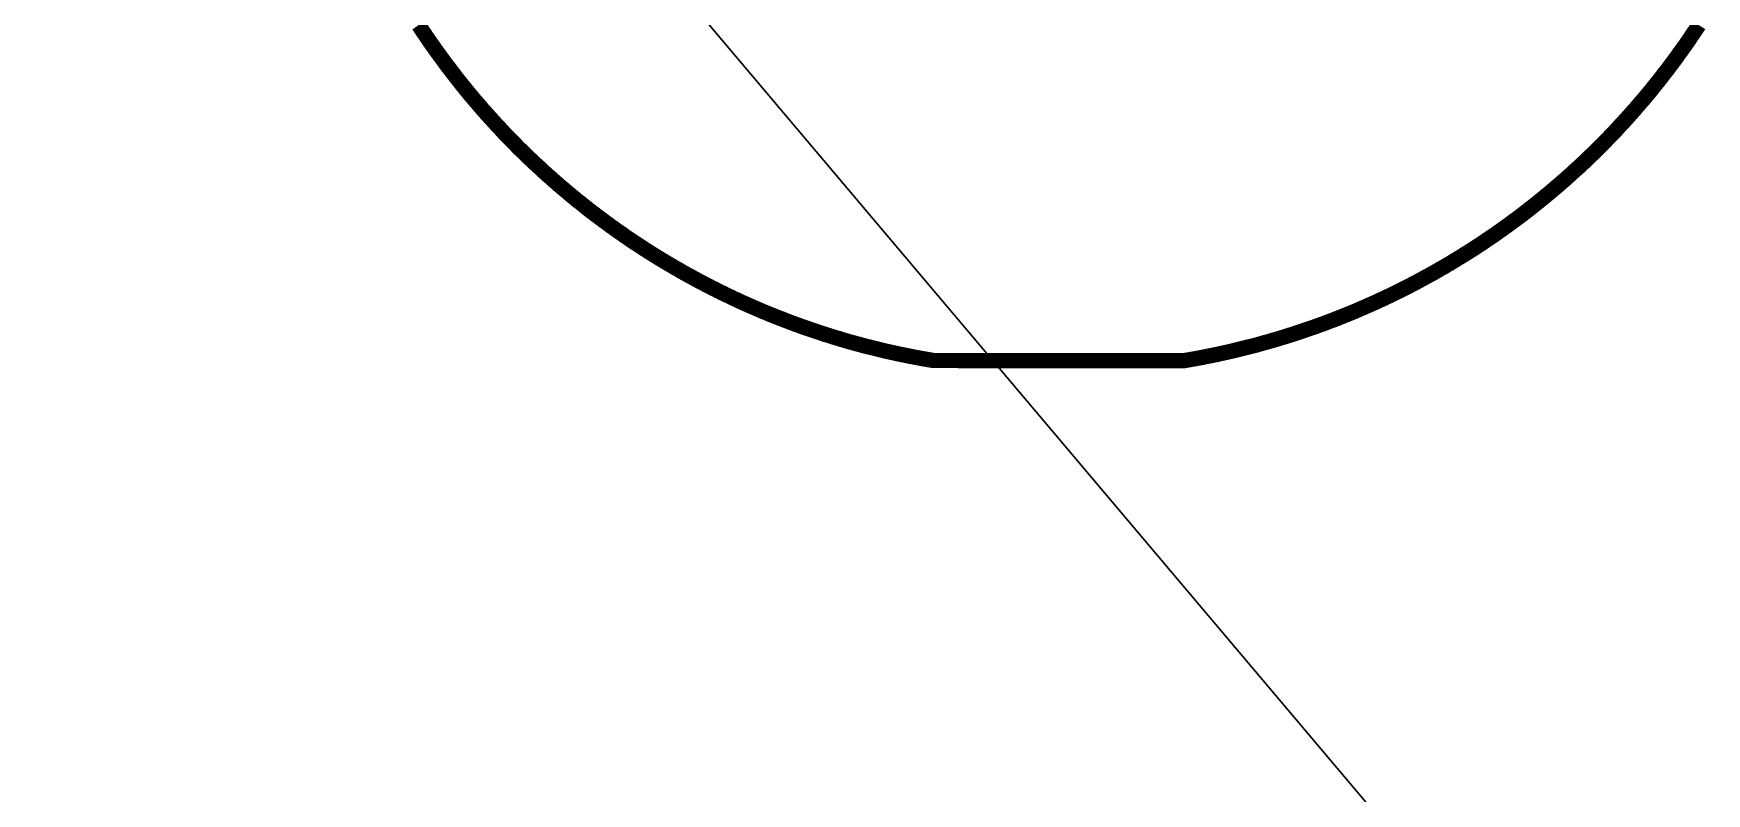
# Model space of a CAD drawing. Header units: millimetres. Extents: x 37412591 to 74834139, y 4258245 to 8527567.
# Drawn here: x 37415069.7 to 37415089.38, y 4260833.25 to 4260842.19 of the extents above; entities that cross this region are included whole.
import ezdxf

# ---------------------------------------------------------------- set-up
doc = ezdxf.new("R2010")
doc.units = ezdxf.units.MM
doc.layers.add('TREE_LAYER', color=7, linetype='Continuous')
doc.layers.add('保安煤柱线', color=1, linetype='线圈线（保安煤柱线） ----0-----0----0-----0----0-----0--', lineweight=30)
doc.linetypes.add('FENCELINE1', pattern='A,6.35,-2.54,[133,ltypeshp.shx,S=2.54,R=0,X=-2.54,Y=0],-2.54,25.4', length=36.83)
doc.linetypes.add('线圈线（保安煤柱线） ----0-----0----0-----0----0-----0--', pattern='A,14.5,-2,[133,ltypeshp.shx,S=0.5,R=0,X=0,Y=0],-3,25.4', length=44.9)

# ---------------------------------------------------------------- blocks, each defined once
blk = doc.blocks.new('SUB_BLK_19')
at = {"color": 0, "const_width": 0.01}
blk.add_lwpolyline([(-0.4162, -0.2769), (-0.4155, -0.2779), (-0.4148, -0.279), (-0.4141, -0.28), (-0.4134, -0.2811), (-0.4127, -0.2821), (-0.412, -0.2831), (-0.4113, -0.2842), (-0.4106, -0.2852), (-0.4099, -0.2862), (-0.4092, -0.2873), (-0.4085, -0.2883), (-0.4078, -0.2893), (-0.4071, -0.2903), (-0.4063, -0.2913), (-0.4056, -0.2924), (-0.4049, -0.2934), (-0.4042, -0.2944), (-0.4034, -0.2954), (-0.4027, -0.2964), (-0.402, -0.2974), (-0.4012, -0.2984), (-0.4005, -0.2994), (-0.3997, -0.3005), (-0.399, -0.3015), (-0.3982, -0.3025), (-0.3975, -0.3035), (-0.3967, -0.3044), (-0.396, -0.3054), (-0.3952, -0.3064), (-0.3945, -0.3074), (-0.3937, -0.3084), (-0.3929, -0.3094), (-0.3922, -0.3104), (-0.3914, -0.3114), (-0.3906, -0.3124), (-0.3899, -0.3133), (-0.3891, -0.3143), (-0.3883, -0.3153), (-0.3875, -0.3163), (-0.3867, -0.3172), (-0.3859, -0.3182), (-0.3852, -0.3192), (-0.3844, -0.3201), (-0.3836, -0.3211), (-0.3828, -0.3221), (-0.382, -0.323), (-0.3812, -0.324), (-0.3804, -0.3249), (-0.3796, -0.3259), (-0.3788, -0.3268), (-0.3779, -0.3278), (-0.3771, -0.3287), (-0.3763, -0.3297), (-0.3755, -0.3306), (-0.3747, -0.3316), (-0.3739, -0.3325), (-0.373, -0.3334), (-0.3722, -0.3344), (-0.3714, -0.3353), (-0.3705, -0.3362), (-0.3697, -0.3372), (-0.3689, -0.3381), (-0.368, -0.339), (-0.3672, -0.3399), (-0.3663, -0.3409), (-0.3655, -0.3418), (-0.3646, -0.3427), (-0.3638, -0.3436), (-0.3629, -0.3445), (-0.3621, -0.3454), (-0.3612, -0.3463), (-0.3604, -0.3473), (-0.3595, -0.3482), (-0.3586, -0.3491), (-0.3578, -0.35), (-0.3569, -0.3509), (-0.356, -0.3518), (-0.3552, -0.3526), (-0.3543, -0.3535), (-0.3534, -0.3544), (-0.3525, -0.3553), (-0.3517, -0.3562), (-0.3508, -0.3571), (-0.3499, -0.358), (-0.349, -0.3588), (-0.3481, -0.3597), (-0.3472, -0.3606), (-0.3463, -0.3615), (-0.3454, -0.3623), (-0.3445, -0.3632), (-0.3436, -0.3641), (-0.3427, -0.3649), (-0.3418, -0.3658), (-0.3409, -0.3666), (-0.34, -0.3675), (-0.3391, -0.3683), (-0.3382, -0.3692), (-0.3372, -0.37), (-0.3363, -0.3709), (-0.3354, -0.3717), (-0.3345, -0.3726), (-0.3336, -0.3734), (-0.3326, -0.3742), (-0.3317, -0.3751), (-0.3308, -0.3759), (-0.3298, -0.3767), (-0.3289, -0.3776), (-0.328, -0.3784), (-0.327, -0.3792), (-0.3261, -0.38), (-0.3251, -0.3809), (-0.3242, -0.3817), (-0.3232, -0.3825), (-0.3223, -0.3833), (-0.3213, -0.3841), (-0.3204, -0.3849), (-0.3194, -0.3857), (-0.3185, -0.3865), (-0.3175, -0.3873), (-0.3166, -0.3881), (-0.3156, -0.3889), (-0.3146, -0.3897), (-0.3137, -0.3905), (-0.3127, -0.3913), (-0.3117, -0.3921), (-0.3107, -0.3928), (-0.3098, -0.3936), (-0.3088, -0.3944), (-0.3078, -0.3952), (-0.3068, -0.396), (-0.3058, -0.3967), (-0.3049, -0.3975), (-0.3039, -0.3983), (-0.3029, -0.399), (-0.3019, -0.3998), (-0.3009, -0.4005), (-0.2999, -0.4013), (-0.2989, -0.402), (-0.2979, -0.4028), (-0.2969, -0.4035), (-0.2959, -0.4043), (-0.2949, -0.405), (-0.2939, -0.4058), (-0.2929, -0.4065), (-0.2919, -0.4072), (-0.2909, -0.408), (-0.2899, -0.4087), (-0.2888, -0.4094), (-0.2878, -0.4102), (-0.2868, -0.4109), (-0.2858, -0.4116), (-0.2848, -0.4123), (-0.2837, -0.413), (-0.2827, -0.4137), (-0.2817, -0.4145), (-0.2807, -0.4152), (-0.2796, -0.4159), (-0.2786, -0.4166), (-0.2776, -0.4173), (-0.2765, -0.418), (-0.2755, -0.4187), (-0.2744, -0.4194), (-0.2734, -0.42), (-0.2724, -0.4207), (-0.2713, -0.4214), (-0.2703, -0.4221), (-0.2692, -0.4228), (-0.2682, -0.4235), (-0.2671, -0.4241), (-0.2661, -0.4248), (-0.265, -0.4255), (-0.264, -0.4261), (-0.2629, -0.4268), (-0.2618, -0.4275), (-0.2608, -0.4281), (-0.2597, -0.4288), (-0.2586, -0.4294), (-0.2576, -0.4301), (-0.2565, -0.4307), (-0.2554, -0.4314), (-0.2544, -0.432), (-0.2533, -0.4326), (-0.2522, -0.4333), (-0.2511, -0.4339), (-0.2501, -0.4345), (-0.249, -0.4352), (-0.2479, -0.4358), (-0.2468, -0.4364), (-0.2457, -0.437), (-0.2447, -0.4377), (-0.2436, -0.4383), (-0.2425, -0.4389), (-0.2414, -0.4395), (-0.2403, -0.4401), (-0.2392, -0.4407), (-0.2381, -0.4413), (-0.237, -0.4419), (-0.2359, -0.4425), (-0.2348, -0.4431), (-0.2337, -0.4437), (-0.2326, -0.4443), (-0.2315, -0.4449), (-0.2304, -0.4454), (-0.2293, -0.446), (-0.2282, -0.4466), (-0.2271, -0.4472), (-0.226, -0.4477), (-0.2249, -0.4483), (-0.2238, -0.4489), (-0.2226, -0.4494), (-0.2215, -0.45), (-0.2204, -0.4506), (-0.2193, -0.4511), (-0.2182, -0.4517), (-0.217, -0.4522), (-0.2159, -0.4528), (-0.2148, -0.4533), (-0.2137, -0.4538), (-0.2125, -0.4544), (-0.2114, -0.4549), (-0.2103, -0.4555), (-0.2091, -0.456), (-0.208, -0.4565), (-0.2069, -0.457), (-0.2057, -0.4576), (-0.2046, -0.4581), (-0.2035, -0.4586), (-0.2023, -0.4591), (-0.2012, -0.4596), (-0.2001, -0.4601), (-0.1989, -0.4606), (-0.1978, -0.4611), (-0.1966, -0.4616), (-0.1955, -0.4621), (-0.1943, -0.4626), (-0.1932, -0.4631), (-0.192, -0.4636), (-0.1909, -0.4641), (-0.1897, -0.4645), (-0.1886, -0.465), (-0.1874, -0.4655), (-0.1863, -0.466), (-0.1851, -0.4664), (-0.1839, -0.4669), (-0.1828, -0.4674), (-0.1816, -0.4678), (-0.1805, -0.4683), (-0.1793, -0.4687), (-0.1781, -0.4692), (-0.177, -0.4696), (-0.1758, -0.4701), (-0.1746, -0.4705), (-0.1735, -0.471), (-0.1723, -0.4714), (-0.1711, -0.4718), (-0.17, -0.4723), (-0.1688, -0.4727), (-0.1676, -0.4731), (-0.1664, -0.4736), (-0.1653, -0.474), (-0.1641, -0.4744), (-0.1629, -0.4748), (-0.1617, -0.4752), (-0.1605, -0.4756), (-0.1594, -0.476), (-0.1582, -0.4764), (-0.157, -0.4768), (-0.1558, -0.4772), (-0.1546, -0.4776), (-0.1534, -0.478), (-0.1522, -0.4784), (-0.1511, -0.4788), (-0.1499, -0.4792), (-0.1487, -0.4795), (-0.1475, -0.4799), (-0.1463, -0.4803), (-0.1451, -0.4807), (-0.1439, -0.481), (-0.1427, -0.4814), (-0.1415, -0.4817), (-0.1403, -0.4821), (-0.1391, -0.4825), (-0.1379, -0.4828), (-0.1367, -0.4832), (-0.1355, -0.4835), (-0.1343, -0.4839), (-0.1331, -0.4842), (-0.1319, -0.4845), (-0.1307, -0.4849), (-0.1295, -0.4852), (-0.1283, -0.4855), (-0.1271, -0.4858), (-0.1259, -0.4862), (-0.1247, -0.4865), (-0.1235, -0.4868), (-0.1223, -0.4871), (-0.1211, -0.4874), (-0.1198, -0.4877), (-0.1186, -0.488), (-0.1174, -0.4883), (-0.1162, -0.4886), (-0.115, -0.4889), (-0.1138, -0.4892), (-0.1126, -0.4895), (-0.1114, -0.4898), (-0.1101, -0.4901), (-0.1089, -0.4904), (-0.1077, -0.4906), (-0.1065, -0.4909), (-0.1053, -0.4912), (-0.104, -0.4914), (-0.1028, -0.4917), (-0.1016, -0.492), (-0.1004, -0.4922), (-0.0992, -0.4925), (-0.0979, -0.4927), (-0.0967, -0.493), (-0.0955, -0.4932), (-0.0943, -0.4935), (-0.093, -0.4937), (-0.0918, -0.4939), (-0.0906, -0.4942), (-0.0894, -0.4944), (-0.0881, -0.4946), (-0.0869, -0.4949), (-0.0857, -0.4951), (-0.0844, -0.4953), (-0.0832, -0.4955), (-0.082, -0.4957), (-0.0807, -0.4959), (-0.0795, -0.4961), (-0.0783, -0.4964), (-0.0771, -0.4966), (-0.0758, -0.4967), (-0.0746, -0.4969), (-0.0733, -0.4971), (-0.0721, -0.4973), (-0.0709, -0.4975), (-0.0696, -0.4977), (-0.0684, -0.4979), (-0.0672, -0.498), (-0.0659, -0.4982), (-0.0647, -0.4984), (-0.0635, -0.4985), (-0.0622, -0.4987), (-0.061, -0.4989), (-0.0597, -0.499), (-0.0585, -0.4992), (-0.0573, -0.4993), (-0.056, -0.4995), (-0.0548, -0.4996), (-0.0535, -0.4998), (-0.0523, -0.4999), (-0.0511, -0.5), (-0.0498, -0.5002), (-0.0486, -0.5003), (-0.0473, -0.5004), (-0.0461, -0.5005), (-0.0448, -0.5007), (-0.0436, -0.5008), (-0.0424, -0.5009), (-0.0411, -0.501), (-0.0399, -0.5011), (-0.0386, -0.5012), (-0.0374, -0.5013), (-0.0361, -0.5014), (-0.0349, -0.5015), (-0.0336, -0.5016), (-0.0324, -0.5017), (-0.0312, -0.5018), (-0.0299, -0.5019), (-0.0287, -0.5019), (-0.0274, -0.502), (-0.0262, -0.5021), (-0.0249, -0.5022), (-0.0237, -0.5022), (-0.0224, -0.5023), (-0.0212, -0.5024), (-0.0199, -0.5024), (-0.0187, -0.5025), (-0.0174, -0.5025), (-0.0162, -0.5026), (-0.0149, -0.5026), (-0.0137, -0.5027), (-0.0124, -0.5027), (-0.0112, -0.5027), (-0.0099, -0.5028), (-0.0087, -0.5028), (-0.0074, -0.5028), (-0.0062, -0.5028), (-0.005, -0.5029), (-0.0037, -0.5029), (-0.0025, -0.5029), (-0.0012, -0.5029), (0, -0.5029), (0.0012, -0.5029), (0.0024, -0.5029), (0.0037, -0.5029), (0.0049, -0.5029), (0.0062, -0.5029), (0.0074, -0.5029), (0.0087, -0.5029), (0.0099, -0.5029), (0.0112, -0.5028), (0.0124, -0.5028), (0.0137, -0.5028), (0.0149, -0.5028), (0.0162, -0.5027), (0.0174, -0.5027), (0.0187, -0.5027), (0.0199, -0.5026), (0.0212, -0.5026), (0.0224, -0.5025), (0.0237, -0.5025), (0.0249, -0.5024), (0.0262, -0.5024), (0.0274, -0.5023), (0.0287, -0.5022), (0.0299, -0.5022), (0.0312, -0.5021), (0.0324, -0.502), (0.0336, -0.5019), (0.0349, -0.5019), (0.0361, -0.5018), (0.0374, -0.5017), (0.0386, -0.5016), (0.0399, -0.5015), (0.0411, -0.5014), (0.0424, -0.5013), (0.0436, -0.5012), (0.0449, -0.5011), (0.0461, -0.501), (0.0473, -0.5009), (0.0486, -0.5008), (0.0498, -0.5007), (0.0511, -0.5006), (0.0523, -0.5004), (0.0536, -0.5003), (0.0548, -0.5002), (0.056, -0.5), (0.0573, -0.4999), (0.0585, -0.4998), (0.0598, -0.4996), (0.061, -0.4995), (0.0622, -0.4993), (0.0635, -0.4992), (0.0647, -0.499), (0.066, -0.4989), (0.0672, -0.4987), (0.0684, -0.4986), (0.0697, -0.4984), (0.0709, -0.4982), (0.0722, -0.498), (0.0734, -0.4979), (0.0746, -0.4977), (0.0759, -0.4975), (0.0771, -0.4973), (0.0783, -0.4971), (0.0796, -0.4969), (0.0808, -0.4968), (0.082, -0.4966), (0.0833, -0.4964), (0.0845, -0.4962), (0.0857, -0.4959), (0.087, -0.4957), (0.0882, -0.4955), (0.0894, -0.4953), (0.0907, -0.4951), (0.0919, -0.4949), (0.0931, -0.4946), (0.0943, -0.4944), (0.0956, -0.4942), (0.0968, -0.494), (0.098, -0.4937), (0.0992, -0.4935), (0.1005, -0.4932), (0.1017, -0.493), (0.1029, -0.4927), (0.1041, -0.4925), (0.1054, -0.4922), (0.1066, -0.492), (0.1078, -0.4917), (0.109, -0.4914), (0.1102, -0.4912), (0.1115, -0.4909), (0.1127, -0.4906), (0.1139, -0.4904), (0.1151, -0.4901), (0.1163, -0.4898), (0.1176, -0.4895), (0.1188, -0.4892), (0.12, -0.4889), (0.1212, -0.4886), (0.1224, -0.4883), (0.1236, -0.488), (0.1248, -0.4877), (0.126, -0.4874), (0.1273, -0.4871), (0.1285, -0.4868), (0.1297, -0.4865), (0.1309, -0.4862), (0.1321, -0.4859), (0.1333, -0.4855), (0.1345, -0.4852), (0.1357, -0.4849), (0.1369, -0.4845), (0.1381, -0.4842), (0.1393, -0.4839), (0.1405, -0.4835), (0.1417, -0.4832), (0.1429, -0.4828), (0.1441, -0.4825), (0.1453, -0.4821), (0.1465, -0.4818), (0.1477, -0.4814), (0.1489, -0.481), (0.1501, -0.4807), (0.1513, -0.4803), (0.1525, -0.4799), (0.1537, -0.4795), (0.1549, -0.4792), (0.156, -0.4788), (0.1572, -0.4784), (0.1584, -0.478), (0.1596, -0.4776), (0.1608, -0.4772), (0.162, -0.4768), (0.1632, -0.4764), (0.1643, -0.476), (0.1655, -0.4756), (0.1667, -0.4752), (0.1679, -0.4748), (0.1691, -0.4744), (0.1702, -0.474), (0.1714, -0.4736), (0.1726, -0.4731), (0.1738, -0.4727), (0.1749, -0.4723), (0.1761, -0.4719), (0.1773, -0.4714), (0.1785, -0.471), (0.1796, -0.4705), (0.1808, -0.4701), (0.182, -0.4697), (0.1831, -0.4692), (0.1843, -0.4688), (0.1854, -0.4683), (0.1866, -0.4678), (0.1878, -0.4674), (0.1889, -0.4669), (0.1901, -0.4664), (0.1912, -0.466), (0.1924, -0.4655), (0.1936, -0.465), (0.1947, -0.4646), (0.1959, -0.4641), (0.197, -0.4636), (0.1982, -0.4631), (0.1993, -0.4626), (0.2005, -0.4621), (0.2016, -0.4616), (0.2028, -0.4611), (0.2039, -0.4606), (0.205, -0.4601), (0.2062, -0.4596), (0.2073, -0.4591), (0.2085, -0.4586), (0.2096, -0.4581), (0.2107, -0.4576), (0.2119, -0.457), (0.213, -0.4565), (0.2141, -0.456), (0.2153, -0.4555), (0.2164, -0.4549), (0.2175, -0.4544), (0.2187, -0.4539), (0.2198, -0.4533), (0.2209, -0.4528), (0.222, -0.4522), (0.2231, -0.4517), (0.2243, -0.4511), (0.2254, -0.4506), (0.2265, -0.45), (0.2276, -0.4495), (0.2287, -0.4489), (0.2299, -0.4483), (0.231, -0.4478), (0.2321, -0.4472), (0.2332, -0.4466), (0.2343, -0.446), (0.2354, -0.4455), (0.2365, -0.4449), (0.2376, -0.4443), (0.2387, -0.4437), (0.2398, -0.4431), (0.2409, -0.4425), (0.242, -0.4419), (0.2431, -0.4413), (0.2442, -0.4407), (0.2453, -0.4401), (0.2464, -0.4395), (0.2475, -0.4389), (0.2486, -0.4383), (0.2496, -0.4377), (0.2507, -0.4371), (0.2518, -0.4364), (0.2529, -0.4358), (0.254, -0.4352), (0.2551, -0.4346), (0.2561, -0.4339), (0.2572, -0.4333), (0.2583, -0.4327), (0.2594, -0.432), (0.2604, -0.4314), (0.2615, -0.4307), (0.2626, -0.4301), (0.2636, -0.4294), (0.2647, -0.4288), (0.2658, -0.4281), (0.2668, -0.4275), (0.2679, -0.4268), (0.2689, -0.4261), (0.27, -0.4255), (0.2711, -0.4248), (0.2721, -0.4241), (0.2732, -0.4235), (0.2742, -0.4228), (0.2753, -0.4221), (0.2763, -0.4214), (0.2774, -0.4207), (0.2784, -0.4201), (0.2794, -0.4194), (0.2805, -0.4187), (0.2815, -0.418), (0.2825, -0.4173), (0.2836, -0.4166), (0.2846, -0.4159), (0.2856, -0.4152), (0.2867, -0.4145), (0.2877, -0.4138), (0.2887, -0.4131), (0.2898, -0.4123), (0.2908, -0.4116), (0.2918, -0.4109), (0.2928, -0.4102), (0.2938, -0.4095), (0.2948, -0.4087), (0.2959, -0.408), (0.2969, -0.4073), (0.2979, -0.4065), (0.2989, -0.4058), (0.2999, -0.405), (0.3009, -0.4043), (0.3019, -0.4036), (0.3029, -0.4028), (0.3039, -0.4021), (0.3049, -0.4013), (0.3059, -0.4006), (0.3069, -0.3998), (0.3079, -0.399), (0.3089, -0.3983), (0.3099, -0.3975), (0.3108, -0.3967), (0.3118, -0.396), (0.3128, -0.3952), (0.3138, -0.3944), (0.3148, -0.3936), (0.3157, -0.3929), (0.3167, -0.3921), (0.3177, -0.3913), (0.3186, -0.3905), (0.3196, -0.3897), (0.3206, -0.3889), (0.3215, -0.3881), (0.3225, -0.3873), (0.3235, -0.3865), (0.3244, -0.3857), (0.3254, -0.3849), (0.3263, -0.3841), (0.3273, -0.3833), (0.3282, -0.3825), (0.3292, -0.3817), (0.3301, -0.3809), (0.3311, -0.3801), (0.332, -0.3792), (0.333, -0.3784), (0.3339, -0.3776), (0.3348, -0.3768), (0.3358, -0.3759), (0.3367, -0.3751), (0.3376, -0.3743), (0.3385, -0.3734), (0.3395, -0.3726), (0.3404, -0.3717), (0.3413, -0.3709), (0.3422, -0.3701), (0.3432, -0.3692), (0.3441, -0.3684), (0.345, -0.3675), (0.3459, -0.3667), (0.3468, -0.3658), (0.3477, -0.3649), (0.3486, -0.3641), (0.3495, -0.3632), (0.3504, -0.3623), (0.3513, -0.3615), (0.3522, -0.3606), (0.3531, -0.3597), (0.354, -0.3589), (0.3549, -0.358), (0.3558, -0.3571), (0.3566, -0.3562), (0.3575, -0.3553), (0.3584, -0.3544), (0.3593, -0.3536), (0.3602, -0.3527), (0.361, -0.3518), (0.3619, -0.3509), (0.3628, -0.35), (0.3636, -0.3491), (0.3645, -0.3482), (0.3654, -0.3473), (0.3662, -0.3464), (0.3671, -0.3455), (0.3679, -0.3445), (0.3688, -0.3436), (0.3696, -0.3427), (0.3705, -0.3418), (0.3713, -0.3409), (0.3722, -0.34), (0.373, -0.339), (0.3739, -0.3381), (0.3747, -0.3372), (0.3755, -0.3363), (0.3764, -0.3353), (0.3772, -0.3344), (0.378, -0.3335), (0.3788, -0.3325), (0.3797, -0.3316), (0.3805, -0.3306), (0.3813, -0.3297), (0.3821, -0.3288), (0.3829, -0.3278), (0.3837, -0.3269), (0.3846, -0.3259), (0.3854, -0.325), (0.3862, -0.324), (0.387, -0.323), (0.3878, -0.3221), (0.3886, -0.3211), (0.3894, -0.3202), (0.3902, -0.3192), (0.3909, -0.3182), (0.3917, -0.3173), (0.3925, -0.3163), (0.3933, -0.3153), (0.3941, -0.3143), (0.3949, -0.3134), (0.3956, -0.3124), (0.3964, -0.3114), (0.3972, -0.3104), (0.3979, -0.3094), (0.3987, -0.3084), (0.3995, -0.3074), (0.4002, -0.3065), (0.401, -0.3055), (0.4017, -0.3045), (0.4025, -0.3035), (0.4032, -0.3025), (0.404, -0.3015), (0.4047, -0.3005), (0.4055, -0.2995), (0.4062, -0.2985), (0.407, -0.2975), (0.4077, -0.2964), (0.4084, -0.2954), (0.4092, -0.2944), (0.4099, -0.2934), (0.4106, -0.2924), (0.4113, -0.2914), (0.4121, -0.2904), (0.4128, -0.2893), (0.4135, -0.2883), (0.4142, -0.2873), (0.4149, -0.2863), (0.4156, -0.2852), (0.4163, -0.2842), (0.417, -0.2832), (0.4177, -0.2821), (0.4184, -0.2811), (0.4191, -0.2801), (0.4198, -0.279), (0.4205, -0.278), (0.4212, -0.2769)], dxfattribs=at)

msp = doc.modelspace()

# ---------------------------------------------------------------- linework, layer by layer
at = {"layer": '保安煤柱线', "color": 1, "linetype": 'FENCELINE1', "lineweight": 30, "ltscale": 2}
msp.add_line((37415087.361, 4260830.8, 3143.948), (37414658.962, 4261337.881, 3179.09), dxfattribs=at)

# ---------------------------------------------------------------- block references
at = {"layer": 'TREE_LAYER', "color": 0, "xscale": 17.9901123046875, "yscale": 18.00727844238281, "zscale": 0.0009999999999764}
msp.add_blockref('SUB_BLK_19', (37415081.717, 4260847.276, 6205.794), dxfattribs=at)

doc.saveas('drawing.dxf')
